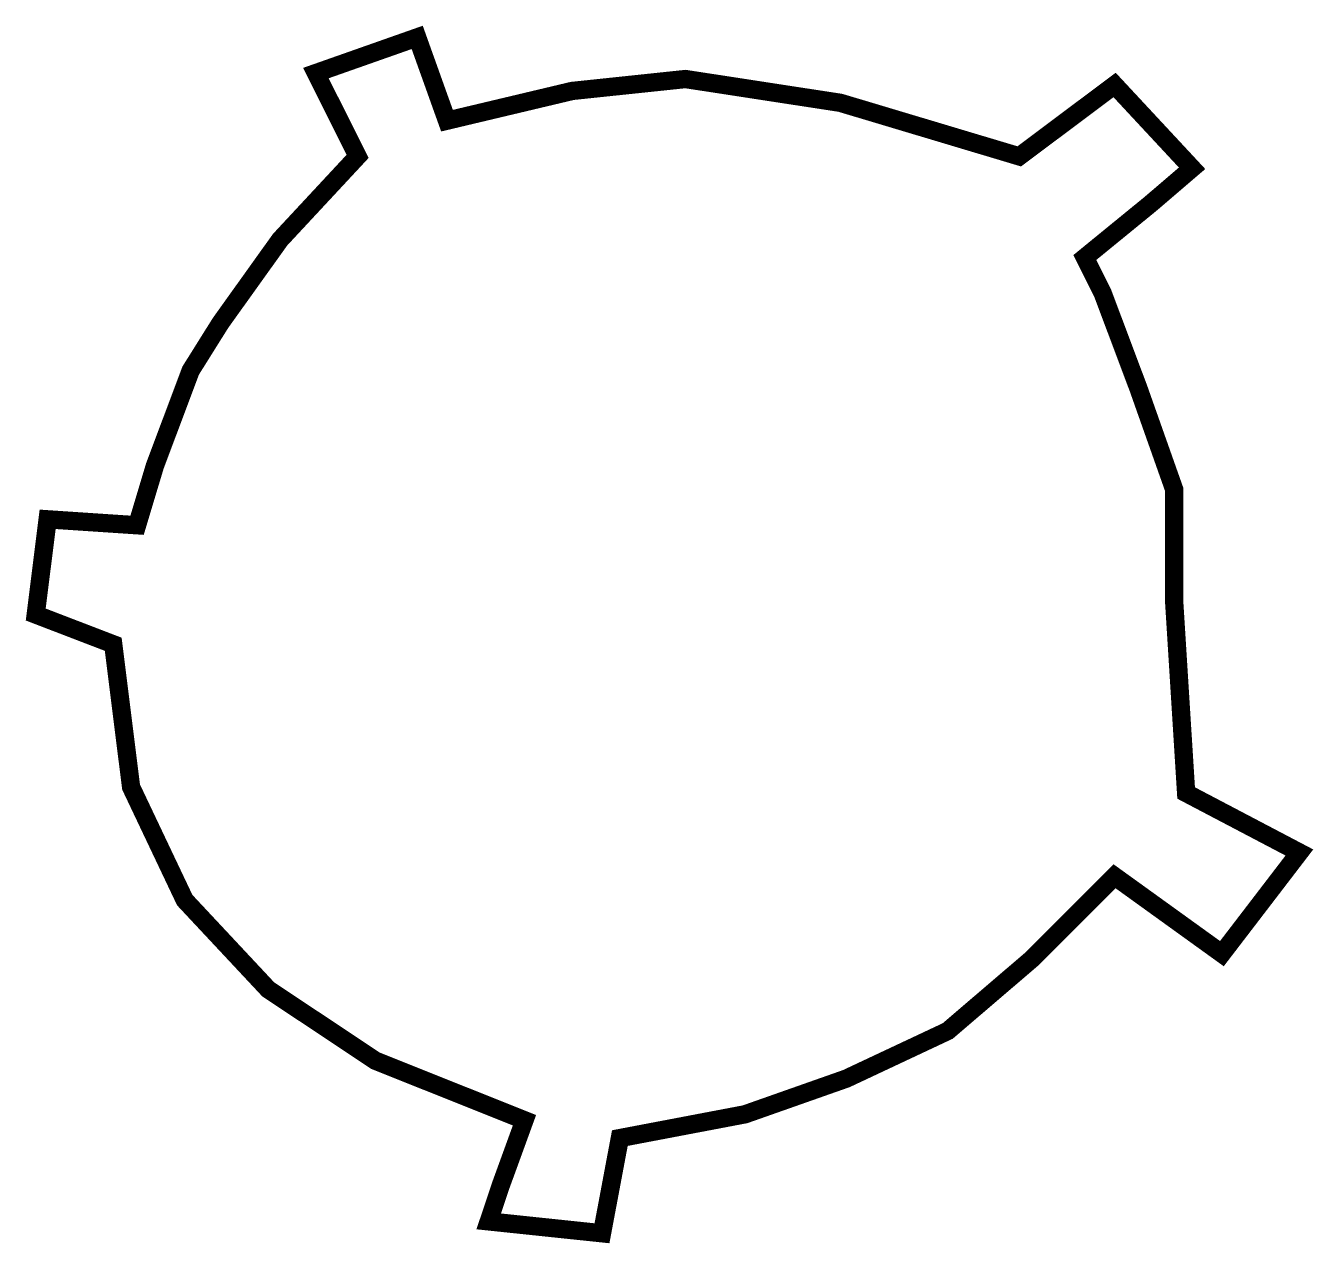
# Model space of a CAD drawing. Extents: x 0.02 to 7.05, y -0.07 to 6.59.
import ezdxf

# ---------------------------------------------------------------- set-up
doc = ezdxf.new("R2010")
doc.units = 0
doc.header["$MEASUREMENT"] = 0
doc.layers.get('0').update_dxf_attribs({"linetype": 'CONTINUOUS'})

msp = doc.modelspace()

# ---------------------------------------------------------------- linework, layer by layer
at = {"const_width": 0.1}
msp.add_lwpolyline([(0.5922, 2.4243), (0.8853, 1.8064), (1.3412, 1.3186), (1.9273, 0.9283), (2.7414, 0.6031), (2.6112, 0.2453), (2.5461, 0.0502), (3.1648, -0.0148), (3.2625, 0.5055), (3.9463, 0.6356), (4.4999, 0.8307), (5.0535, 1.0909), (5.5094, 1.4812), (5.9653, 1.9365), (6.5515, 1.5137), (6.9748, 2.0666), (6.3561, 2.3918), (6.291, 3.4325), (6.291, 4.0504), (6.0956, 4.6033), (5.9002, 5.1236), (5.8025, 5.3187), (6.1607, 5.6114), (6.3886, 5.8066), (5.9653, 6.2619), (5.4443, 5.8716), (4.4674, 6.1643), (3.6207, 6.2944), (3.002, 6.2293), (2.3181, 6.0667), (2.1553, 6.522), (1.6017, 6.3269), (1.8296, 5.8716), (1.4063, 5.4163), (1.0807, 4.961), (0.9178, 4.7008), (0.7225, 4.1805), (0.6248, 3.8553), (0.1363, 3.8878), (0.0712, 3.3674), (0.4945, 3.2048), (0.5922, 2.4243)], close=True, dxfattribs=at)

doc.saveas('drawing.dxf')
